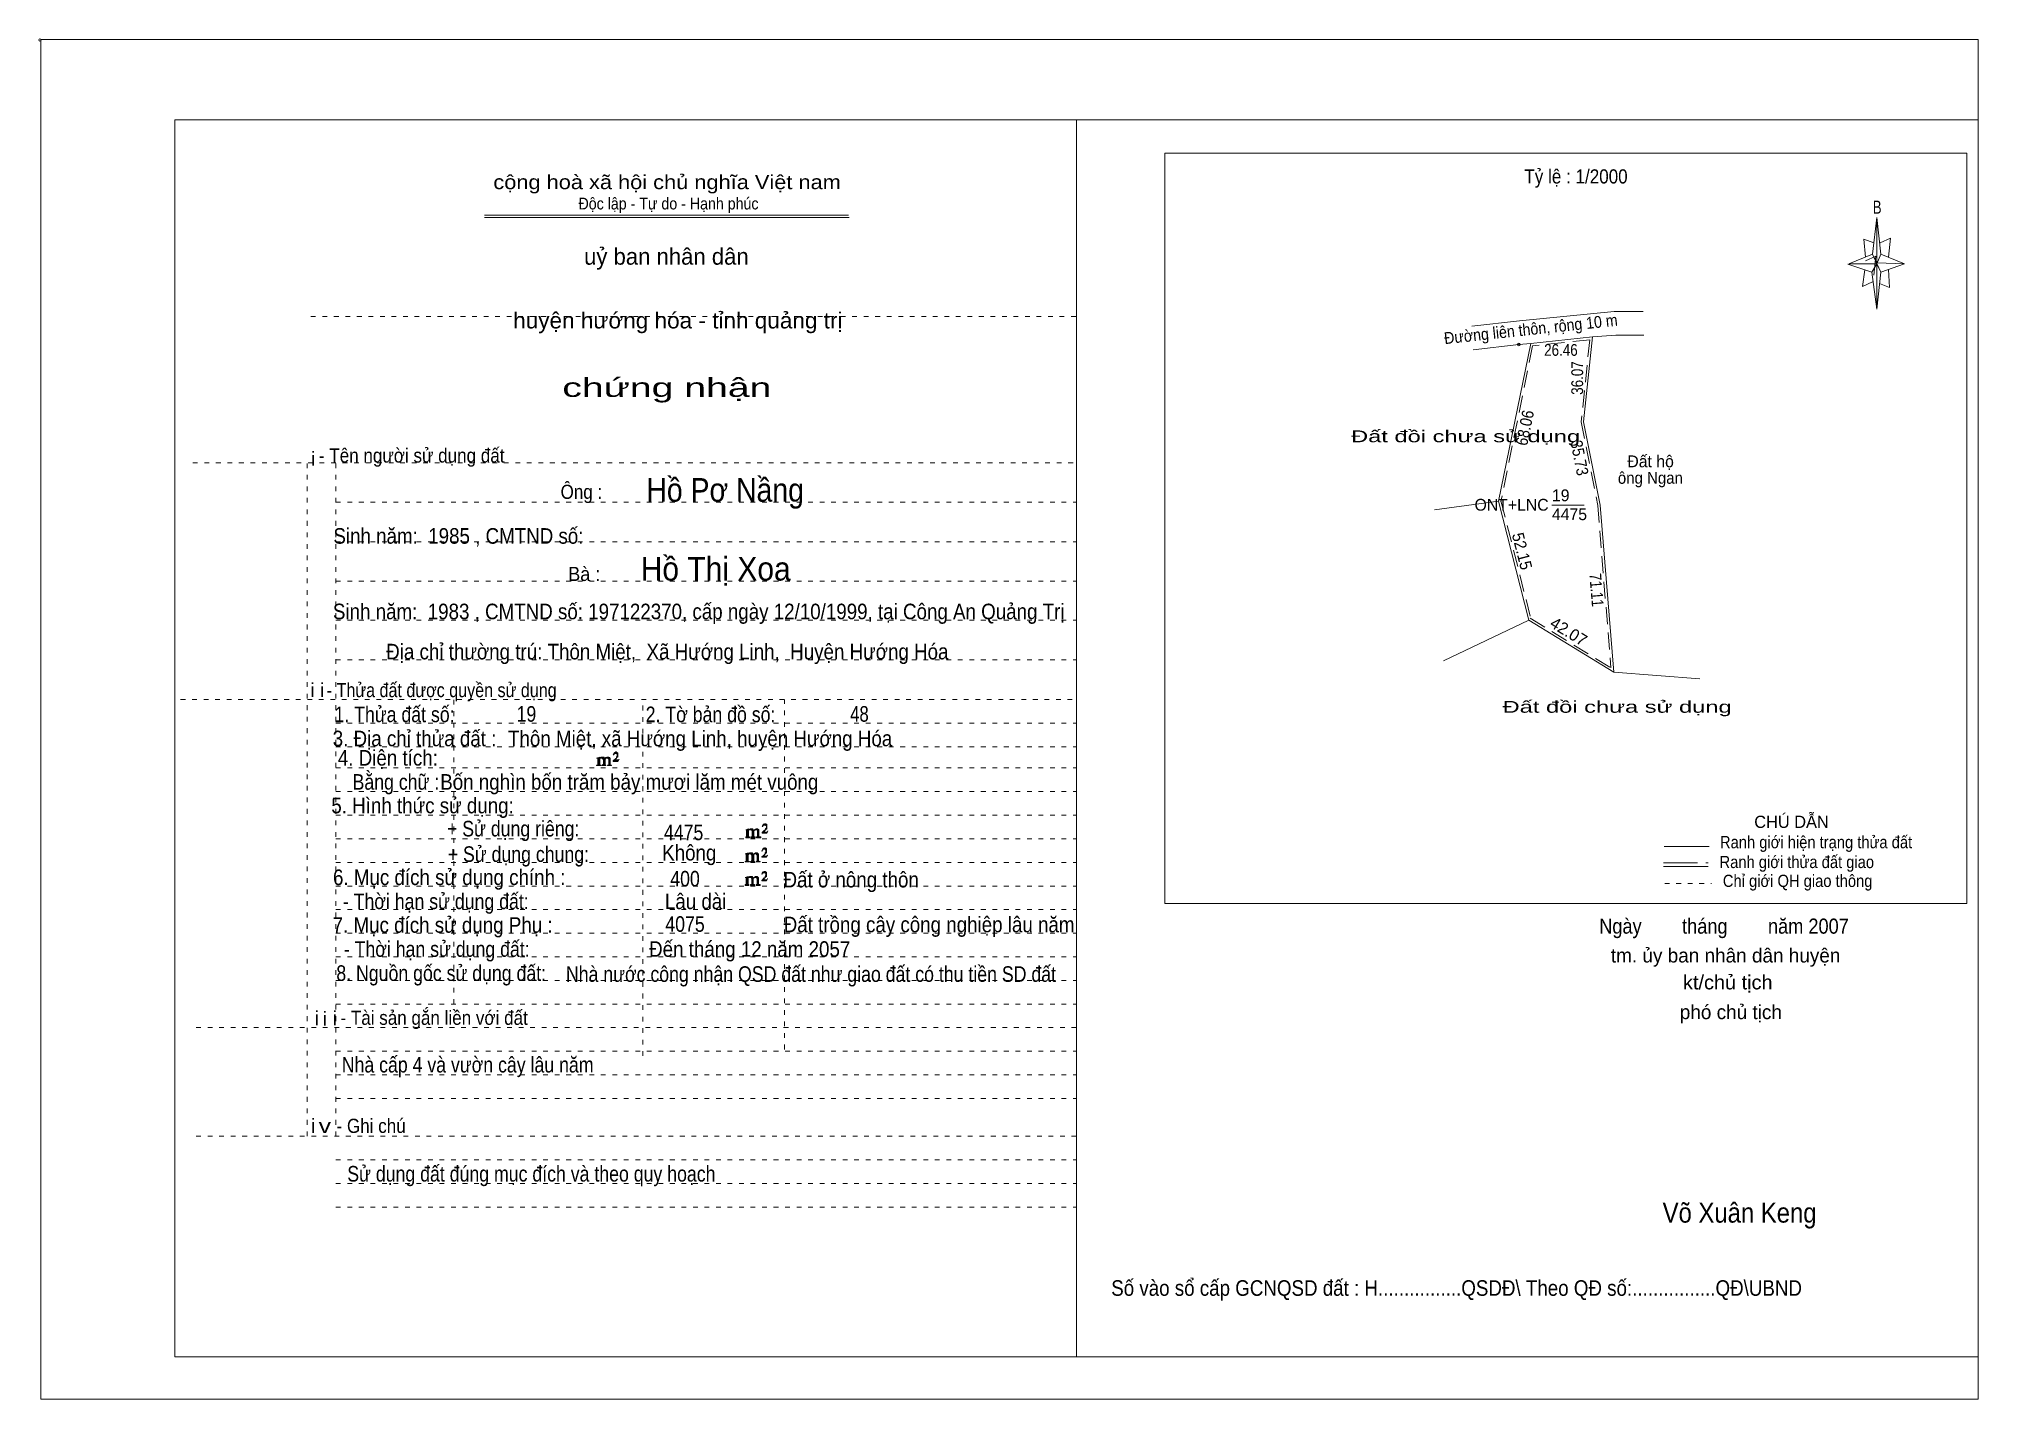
# Model space of a CAD drawing. Header units: centimetres. Extents: x -1.6 to 39.5, y -3.3 to 25.5.
import ezdxf
from ezdxf.enums import TextEntityAlignment as Align

# ---------------------------------------------------------------- set-up
doc = ezdxf.new("R2010")
doc.units = ezdxf.units.CM
doc.header["$LTSCALE"] = 0.12
doc.header["$PDMODE"] = 32
doc.header["$PDSIZE"] = 0.06
for name, pattern in [('DOTTED', [1.5, 0.3, -1.2]), ('LONG_DASHED', [7.5, 6, -1.5]), ('MEDIUM_DASHED', [4.5, 3, -1.5])]:
    doc.linetypes.add(name, pattern=pattern)
for name, color, linetype, lineweight in [('1', 7, 'DOTTED', 13), ('10', 7, 'Continuous', 13), ('13', 7, 'Continuous', 13), ('4', 7, 'Continuous', 13), ('5', 7, 'Continuous', 13), ('50', 7, 'Continuous', 13)]:
    doc.layers.add(name, color=color, linetype=linetype, lineweight=lineweight)
doc.layers.add('30', color=7, linetype='Continuous')

msp = doc.modelspace()

# ---------------------------------------------------------------- hatches: boundary and pattern name
at = {"layer": '50'}
for points in [[(10.27, 10.13), (10.27, 10.12), (10.27, 10.11), (10.25, 10.11), (10.24, 10.11), (10.24, 10.1), (10.33, 10.1), (10.33, 10.11), (10.32, 10.11), (10.31, 10.11), (10.31, 10.12), (10.31, 10.13), (10.31, 10.24), (10.31, 10.25), (10.32, 10.26), (10.34, 10.26), (10.35, 10.26), (10.36, 10.26), (10.37, 10.25), (10.39, 10.22), (10.39, 10.13), (10.37, 10.12), (10.37, 10.11), (10.36, 10.11), (10.35, 10.11), (10.35, 10.1), (10.44, 10.1), (10.44, 10.11), (10.43, 10.11), (10.42, 10.11), (10.42, 10.12), (10.42, 10.13), (10.42, 10.24), (10.44, 10.26), (10.45, 10.26), (10.46, 10.26), (10.49, 10.26), (10.49, 10.25), (10.5, 10.24), (10.5, 10.22), (10.5, 10.13), (10.5, 10.12), (10.49, 10.11), (10.49, 10.11), (10.47, 10.11), (10.47, 10.1), (10.56, 10.1), (10.56, 10.11), (10.55, 10.11), (10.54, 10.11), (10.53, 10.12), (10.53, 10.13), (10.53, 10.2), (10.53, 10.25), (10.53, 10.26), (10.52, 10.27), (10.5, 10.28), (10.47, 10.28), (10.46, 10.28), (10.44, 10.27), (10.41, 10.25), (10.41, 10.26), (10.4, 10.28), (10.39, 10.28), (10.37, 10.28), (10.35, 10.28), (10.34, 10.28), (10.32, 10.26), (10.31, 10.26), (10.31, 10.25), (10.31, 10.25), (10.31, 10.26), (10.31, 10.28), (10.24, 10.26), (10.24, 10.26), (10.25, 10.26), (10.27, 10.25), (10.27, 10.24), (10.27, 10.23)], [(10.69, 10.19), (10.72, 10.24), (10.72, 10.24), (10.71, 10.22), (10.69, 10.22), (10.68, 10.22), (10.63, 10.22), (10.66, 10.26), (10.67, 10.27), (10.69, 10.28), (10.69, 10.3), (10.69, 10.32), (10.69, 10.34), (10.69, 10.35), (10.69, 10.37), (10.68, 10.38), (10.67, 10.38), (10.66, 10.39), (10.65, 10.39), (10.63, 10.38), (10.63, 10.38), (10.62, 10.37), (10.61, 10.35), (10.59, 10.33), (10.61, 10.33), (10.61, 10.35), (10.62, 10.35), (10.63, 10.36), (10.65, 10.36), (10.66, 10.36), (10.67, 10.35), (10.68, 10.35), (10.68, 10.32), (10.68, 10.3), (10.66, 10.28), (10.66, 10.26), (10.65, 10.25), (10.59, 10.2), (10.59, 10.19)], [(13.42, 8.61), (13.42, 8.6), (13.42, 8.59), (13.41, 8.59), (13.4, 8.59), (13.4, 8.57), (13.48, 8.57), (13.48, 8.59), (13.47, 8.59), (13.46, 8.59), (13.46, 8.6), (13.46, 8.61), (13.46, 8.72), (13.46, 8.73), (13.47, 8.74), (13.5, 8.74), (13.51, 8.74), (13.52, 8.74), (13.53, 8.73), (13.54, 8.69), (13.54, 8.61), (13.53, 8.6), (13.53, 8.59), (13.52, 8.59), (13.51, 8.59), (13.51, 8.57), (13.6, 8.57), (13.6, 8.59), (13.58, 8.59), (13.57, 8.59), (13.57, 8.6), (13.57, 8.61), (13.57, 8.72), (13.6, 8.74), (13.61, 8.74), (13.62, 8.74), (13.64, 8.74), (13.64, 8.73), (13.65, 8.72), (13.65, 8.69), (13.65, 8.61), (13.65, 8.6), (13.64, 8.59), (13.64, 8.59), (13.63, 8.59), (13.63, 8.57), (13.72, 8.57), (13.72, 8.59), (13.7, 8.59), (13.69, 8.59), (13.68, 8.6), (13.68, 8.61), (13.68, 8.68), (13.68, 8.73), (13.68, 8.74), (13.67, 8.75), (13.65, 8.76), (13.63, 8.76), (13.62, 8.76), (13.6, 8.75), (13.56, 8.73), (13.56, 8.74), (13.55, 8.76), (13.54, 8.76), (13.53, 8.76), (13.51, 8.76), (13.5, 8.76), (13.47, 8.74), (13.46, 8.74), (13.46, 8.73), (13.46, 8.73), (13.46, 8.74), (13.46, 8.76), (13.4, 8.74), (13.4, 8.74), (13.41, 8.74), (13.42, 8.73), (13.42, 8.72), (13.42, 8.71)], [(13.85, 8.67), (13.87, 8.72), (13.87, 8.72), (13.86, 8.69), (13.85, 8.69), (13.84, 8.69), (13.78, 8.69), (13.82, 8.74), (13.83, 8.75), (13.85, 8.76), (13.85, 8.78), (13.85, 8.79), (13.85, 8.82), (13.85, 8.83), (13.85, 8.85), (13.84, 8.86), (13.83, 8.86), (13.82, 8.87), (13.8, 8.87), (13.78, 8.86), (13.78, 8.86), (13.77, 8.85), (13.76, 8.83), (13.75, 8.81), (13.76, 8.81), (13.76, 8.83), (13.77, 8.83), (13.78, 8.84), (13.8, 8.84), (13.82, 8.84), (13.83, 8.83), (13.84, 8.83), (13.84, 8.79), (13.84, 8.78), (13.82, 8.76), (13.82, 8.74), (13.8, 8.73), (13.75, 8.68), (13.75, 8.67)], [(13.41, 8.09), (13.41, 8.08), (13.41, 8.07), (13.4, 8.07), (13.39, 8.07), (13.39, 8.06), (13.48, 8.06), (13.48, 8.07), (13.47, 8.07), (13.45, 8.07), (13.45, 8.08), (13.45, 8.09), (13.45, 8.2), (13.45, 8.21), (13.47, 8.23), (13.49, 8.23), (13.5, 8.23), (13.51, 8.23), (13.52, 8.21), (13.53, 8.18), (13.53, 8.09), (13.52, 8.08), (13.52, 8.07), (13.51, 8.07), (13.5, 8.07), (13.5, 8.06), (13.59, 8.06), (13.59, 8.07), (13.58, 8.07), (13.57, 8.07), (13.57, 8.08), (13.57, 8.09), (13.57, 8.2), (13.59, 8.23), (13.6, 8.23), (13.61, 8.23), (13.63, 8.23), (13.63, 8.21), (13.64, 8.2), (13.64, 8.18), (13.64, 8.09), (13.64, 8.08), (13.63, 8.07), (13.63, 8.07), (13.62, 8.07), (13.62, 8.06), (13.71, 8.06), (13.71, 8.07), (13.7, 8.07), (13.69, 8.07), (13.67, 8.08), (13.67, 8.09), (13.67, 8.17), (13.67, 8.21), (13.67, 8.23), (13.66, 8.24), (13.64, 8.25), (13.62, 8.25), (13.61, 8.25), (13.59, 8.24), (13.55, 8.21), (13.55, 8.23), (13.54, 8.25), (13.53, 8.25), (13.52, 8.25), (13.5, 8.25), (13.49, 8.25), (13.47, 8.23), (13.45, 8.23), (13.45, 8.21), (13.45, 8.21), (13.45, 8.23), (13.45, 8.25), (13.39, 8.23), (13.39, 8.23), (13.4, 8.23), (13.41, 8.21), (13.41, 8.2), (13.41, 8.19)], [(13.84, 8.16), (13.86, 8.2), (13.86, 8.2), (13.85, 8.18), (13.84, 8.18), (13.83, 8.18), (13.77, 8.18), (13.81, 8.23), (13.82, 8.24), (13.84, 8.25), (13.84, 8.27), (13.84, 8.28), (13.84, 8.3), (13.84, 8.31), (13.84, 8.34), (13.83, 8.35), (13.82, 8.35), (13.81, 8.36), (13.8, 8.36), (13.77, 8.35), (13.77, 8.35), (13.76, 8.34), (13.75, 8.31), (13.74, 8.29), (13.75, 8.29), (13.75, 8.31), (13.76, 8.31), (13.77, 8.33), (13.8, 8.33), (13.81, 8.33), (13.82, 8.31), (13.83, 8.31), (13.83, 8.28), (13.83, 8.27), (13.81, 8.25), (13.81, 8.23), (13.8, 8.21), (13.74, 8.17), (13.74, 8.16)], [(13.84, 7.66), (13.86, 7.71), (13.86, 7.71), (13.85, 7.68), (13.84, 7.68), (13.83, 7.68), (13.77, 7.68), (13.81, 7.73), (13.82, 7.74), (13.84, 7.75), (13.84, 7.77), (13.84, 7.78), (13.84, 7.81), (13.84, 7.82), (13.84, 7.84), (13.83, 7.85), (13.82, 7.85), (13.81, 7.86), (13.79, 7.86), (13.77, 7.85), (13.77, 7.85), (13.76, 7.84), (13.75, 7.82), (13.74, 7.8), (13.75, 7.8), (13.75, 7.82), (13.76, 7.82), (13.77, 7.83), (13.79, 7.83), (13.81, 7.83), (13.82, 7.82), (13.83, 7.82), (13.83, 7.78), (13.83, 7.77), (13.81, 7.75), (13.81, 7.73), (13.79, 7.72), (13.74, 7.67), (13.74, 7.66)], [(13.41, 7.6), (13.41, 7.59), (13.41, 7.58), (13.4, 7.58), (13.39, 7.58), (13.39, 7.56), (13.47, 7.56), (13.47, 7.58), (13.46, 7.58), (13.45, 7.58), (13.45, 7.59), (13.45, 7.6), (13.45, 7.71), (13.45, 7.72), (13.46, 7.73), (13.49, 7.73), (13.5, 7.73), (13.51, 7.73), (13.52, 7.72), (13.53, 7.68), (13.53, 7.6), (13.52, 7.59), (13.52, 7.58), (13.51, 7.58), (13.5, 7.58), (13.5, 7.56), (13.59, 7.56), (13.59, 7.58), (13.57, 7.58), (13.56, 7.58), (13.56, 7.59), (13.56, 7.6), (13.56, 7.71), (13.59, 7.73), (13.6, 7.73), (13.61, 7.73), (13.63, 7.73), (13.63, 7.72), (13.64, 7.71), (13.64, 7.68), (13.64, 7.6), (13.64, 7.59), (13.63, 7.58), (13.63, 7.58), (13.62, 7.58), (13.62, 7.56), (13.71, 7.56), (13.71, 7.58), (13.69, 7.58), (13.68, 7.58), (13.67, 7.59), (13.67, 7.6), (13.67, 7.67), (13.67, 7.72), (13.67, 7.73), (13.66, 7.74), (13.64, 7.75), (13.62, 7.75), (13.61, 7.75), (13.59, 7.74), (13.55, 7.72), (13.55, 7.73), (13.54, 7.75), (13.53, 7.75), (13.52, 7.75), (13.5, 7.75), (13.49, 7.75), (13.46, 7.73), (13.45, 7.73), (13.45, 7.72), (13.45, 7.72), (13.45, 7.73), (13.45, 7.75), (13.39, 7.73), (13.39, 7.73), (13.4, 7.73), (13.41, 7.72), (13.41, 7.71), (13.41, 7.7)]]:
    msp.add_hatch(color=256, dxfattribs=at).paths.add_polyline_path(points)

# ---------------------------------------------------------------- linework, layer by layer
at = {"layer": '1', "linetype": 'Continuous'}
for p, q in [((1.31, -2.42), (1.31, 23.78)), ((1.31, 23.78), (39.51, 23.78)), ((20.41, -2.42), (20.41, 23.78)), ((39.51, -2.42), (39.51, 23.78)), ((7.87, 21.76), (15.58, 21.76)), ((7.87, 21.71), (15.59, 21.71)), ((37.26, 20.55), (36.75, 20.72)), ((1.31, -2.42), (39.51, -2.42))]:
    msp.add_line(p, q, dxfattribs=at)
at = {"layer": '1'}
for p, q in [((4.19, 19.61), (20.41, 19.61)), ((1.69, 16.51), (20.41, 16.51)), ((4.11, 2.25), (4.11, 16.51)), ((4.72, 2.25), (4.72, 16.51)), ((4.72, 15.68), (20.41, 15.68)), ((4.72, 14.84), (20.41, 14.84)), ((4.72, 14.01), (20.41, 14.01)), ((4.72, 13.18), (20.41, 13.18)), ((4.72, 12.34), (20.41, 12.34)), ((1.43, 11.5), (20.41, 11.5)), ((7.22, 5.05), (7.22, 11.5)), ((11.22, 3.95), (11.22, 11.5)), ((14.22, 4.09), (14.22, 11.5)), ((4.72, 11), (20.41, 11)), ((4.72, 10.5), (20.41, 10.5)), ((4.72, 10.05), (20.41, 10.05)), ((4.72, 9.55), (20.41, 9.55)), ((4.72, 9.05), (20.41, 9.05)), ((4.72, 8.55), (20.41, 8.55)), ((4.72, 8.05), (20.41, 8.05)), ((4.72, 7.55), (20.41, 7.55)), ((4.72, 7.05), (20.41, 7.05)), ((4.72, 6.55), (20.41, 6.55)), ((4.72, 6.05), (20.41, 6.05)), ((4.72, 5.55), (20.41, 5.55)), ((4.72, 5.05), (20.41, 5.05)), ((1.76, 4.55), (20.41, 4.55)), ((4.72, 4.05), (20.41, 4.05)), ((4.72, 3.55), (20.41, 3.55)), ((4.72, 3.05), (20.41, 3.05)), ((1.76, 2.25), (20.41, 2.25)), ((4.72, 1.75), (20.41, 1.75)), ((4.72, 1.25), (20.41, 1.25)), ((4.72, 0.75), (20.41, 0.75))]:
    msp.add_line(p, q, dxfattribs=at)
at = {"layer": '1', "linetype": 'Continuous'}
msp.add_lwpolyline([(-1.53, -3.32), (39.51, -3.32), (39.51, 25.48), (-1.53, 25.48)], close=True, dxfattribs=at)
msp.add_lwpolyline([(37.27, 20.35), (37.06, 20.25), (37.11, 20.6)], dxfattribs=at)
at = {"layer": '10'}
for p, q in [((28.81, 18.91), (29.78, 19.02)), ((29.78, 19.02), (30.03, 19.04)), ((28.18, 12.32), (29.99, 13.18)), ((33.61, 11.94), (31.79, 12.08))]:
    msp.add_line(p, q, dxfattribs=at)
at = {"layer": '10', "linetype": 'MEDIUM_DASHED'}
for p, q in [((30.07, 18.99), (29.4, 15.69)), ((31.28, 19.12), (30.07, 18.99)), ((29.4, 15.71), (30.04, 13.19)), ((30.02, 13.22), (31.73, 12.17))]:
    msp.add_line(p, q, dxfattribs=at)
at = {"layer": '10'}
for points in [[(32.41, 19.72), (31.8, 19.72), (29.79, 19.52), (28.78, 19.41)], [(31.34, 19.18), (30.03, 19.04), (29.35, 15.7), (27.99, 15.52)], [(31.34, 19.18), (31.15, 17.38), (31.5, 15.62), (31.79, 12.08)], [(32.43, 19.22), (31.83, 19.22), (31.34, 19.18)], [(29.35, 15.7), (29.99, 13.18), (31.79, 12.08)]]:
    msp.add_lwpolyline(points, dxfattribs=at)
at = {"layer": '10', "linetype": 'MEDIUM_DASHED'}
msp.add_lwpolyline([(31.28, 19.12), (31.1, 17.38), (31.45, 15.61), (31.73, 12.17)], dxfattribs=at)
at = {"layer": '10'}
msp.add_point((29.78, 19.02), dxfattribs=at)
at = {"layer": '13'}
msp.add_line((30.48, 15.62), (31.16, 15.62), dxfattribs=at)
at = {"layer": '4'}
for p, q in [((32.86, 8.39), (33.81, 8.39)), ((32.84, 7.96), (33.79, 7.96))]:
    msp.add_line(p, q, dxfattribs=at)
at = {"layer": '4', "linetype": 'LONG_DASHED'}
msp.add_line((32.84, 8.04), (33.79, 8.04), dxfattribs=at)
at = {"layer": '4', "linetype": 'DOTTED'}
msp.add_line((32.87, 7.6), (33.86, 7.6), dxfattribs=at)
at = {"layer": '4'}
msp.add_lwpolyline([(22.28, 23.07), (39.27, 23.07), (39.27, 7.18), (22.28, 7.18)], close=True, dxfattribs=at)
msp.add_circle((-1.55, 25.47), 0.025, dxfattribs=at)
at = {"layer": '5'}
for p, q in [((37.27, 20.93), (37.36, 21.71)), ((37.45, 20.55), (37.36, 19.77)), ((37.45, 20.93), (37.95, 20.73)), ((37.61, 20.61), (37.63, 20.23)), ((37.63, 20.23), (37.42, 20.31))]:
    msp.add_line(p, q, dxfattribs=at)
for points in [[(37.36, 21.71), (37.45, 20.93), (37.36, 20.73)], [(37.36, 20.73), (36.77, 20.73), (37.27, 20.93), (37.45, 20.55), (37.95, 20.73), (37.36, 20.75)], [(37.36, 20.73), (37.36, 19.77), (37.26, 20.55)]]:
    msp.add_lwpolyline(points, close=True, dxfattribs=at)
for points in [[(37.3, 21.17), (37.09, 21.25), (37.12, 20.87)], [(37.43, 21.17), (37.65, 21.27), (37.61, 20.87)], [(37.36, 20.73), (37.27, 20.93), (36.77, 20.73)], [(37.12, 20.79), (37.34, 20.89), (37.3, 20.49)], [(37.36, 20.73), (37.45, 20.55), (37.95, 20.73)]]:
    msp.add_lwpolyline(points, dxfattribs=at)
at = {"layer": '50'}
for points in [[(10.27, 10.13), (10.27, 10.12), (10.27, 10.11), (10.25, 10.11), (10.24, 10.11), (10.24, 10.1), (10.33, 10.1), (10.33, 10.11), (10.32, 10.11), (10.31, 10.11), (10.31, 10.12), (10.31, 10.13), (10.31, 10.24), (10.31, 10.25), (10.32, 10.26), (10.34, 10.26), (10.35, 10.26), (10.36, 10.26), (10.37, 10.25), (10.39, 10.22), (10.39, 10.13), (10.37, 10.12), (10.37, 10.11), (10.36, 10.11), (10.35, 10.11), (10.35, 10.1), (10.44, 10.1), (10.44, 10.11), (10.43, 10.11), (10.42, 10.11), (10.42, 10.12), (10.42, 10.13), (10.42, 10.24), (10.44, 10.26), (10.45, 10.26), (10.46, 10.26), (10.49, 10.26), (10.49, 10.25), (10.5, 10.24), (10.5, 10.22), (10.5, 10.13), (10.5, 10.12), (10.49, 10.11), (10.49, 10.11), (10.47, 10.11), (10.47, 10.1), (10.56, 10.1), (10.56, 10.11), (10.55, 10.11), (10.54, 10.11), (10.53, 10.12), (10.53, 10.13), (10.53, 10.2), (10.53, 10.25), (10.53, 10.26), (10.52, 10.27), (10.5, 10.28), (10.47, 10.28), (10.46, 10.28), (10.44, 10.27), (10.41, 10.25), (10.41, 10.26), (10.4, 10.28), (10.39, 10.28), (10.37, 10.28), (10.35, 10.28), (10.34, 10.28), (10.32, 10.26), (10.31, 10.26), (10.31, 10.25), (10.31, 10.25), (10.31, 10.26), (10.31, 10.28), (10.24, 10.26), (10.24, 10.26), (10.25, 10.26), (10.27, 10.25), (10.27, 10.24), (10.27, 10.23)], [(10.69, 10.19), (10.72, 10.24), (10.72, 10.24), (10.71, 10.22), (10.69, 10.22), (10.68, 10.22), (10.63, 10.22), (10.66, 10.26), (10.67, 10.27), (10.69, 10.28), (10.69, 10.3), (10.69, 10.32), (10.69, 10.34), (10.69, 10.35), (10.69, 10.37), (10.68, 10.38), (10.67, 10.38), (10.66, 10.39), (10.65, 10.39), (10.63, 10.38), (10.63, 10.38), (10.62, 10.37), (10.61, 10.35), (10.59, 10.33), (10.61, 10.33), (10.61, 10.35), (10.62, 10.35), (10.63, 10.36), (10.65, 10.36), (10.66, 10.36), (10.67, 10.35), (10.68, 10.35), (10.68, 10.32), (10.68, 10.3), (10.66, 10.28), (10.66, 10.26), (10.65, 10.25), (10.59, 10.2), (10.59, 10.19)], [(13.42, 8.61), (13.42, 8.6), (13.42, 8.59), (13.41, 8.59), (13.4, 8.59), (13.4, 8.57), (13.48, 8.57), (13.48, 8.59), (13.47, 8.59), (13.46, 8.59), (13.46, 8.6), (13.46, 8.61), (13.46, 8.72), (13.46, 8.73), (13.47, 8.74), (13.5, 8.74), (13.51, 8.74), (13.52, 8.74), (13.53, 8.73), (13.54, 8.69), (13.54, 8.61), (13.53, 8.6), (13.53, 8.59), (13.52, 8.59), (13.51, 8.59), (13.51, 8.57), (13.6, 8.57), (13.6, 8.59), (13.58, 8.59), (13.57, 8.59), (13.57, 8.6), (13.57, 8.61), (13.57, 8.72), (13.6, 8.74), (13.61, 8.74), (13.62, 8.74), (13.64, 8.74), (13.64, 8.73), (13.65, 8.72), (13.65, 8.69), (13.65, 8.61), (13.65, 8.6), (13.64, 8.59), (13.64, 8.59), (13.63, 8.59), (13.63, 8.57), (13.72, 8.57), (13.72, 8.59), (13.7, 8.59), (13.69, 8.59), (13.68, 8.6), (13.68, 8.61), (13.68, 8.68), (13.68, 8.73), (13.68, 8.74), (13.67, 8.75), (13.65, 8.76), (13.63, 8.76), (13.62, 8.76), (13.6, 8.75), (13.56, 8.73), (13.56, 8.74), (13.55, 8.76), (13.54, 8.76), (13.53, 8.76), (13.51, 8.76), (13.5, 8.76), (13.47, 8.74), (13.46, 8.74), (13.46, 8.73), (13.46, 8.73), (13.46, 8.74), (13.46, 8.76), (13.4, 8.74), (13.4, 8.74), (13.41, 8.74), (13.42, 8.73), (13.42, 8.72), (13.42, 8.71)], [(13.85, 8.67), (13.87, 8.72), (13.87, 8.72), (13.86, 8.69), (13.85, 8.69), (13.84, 8.69), (13.78, 8.69), (13.82, 8.74), (13.83, 8.75), (13.85, 8.76), (13.85, 8.78), (13.85, 8.79), (13.85, 8.82), (13.85, 8.83), (13.85, 8.85), (13.84, 8.86), (13.83, 8.86), (13.82, 8.87), (13.8, 8.87), (13.78, 8.86), (13.78, 8.86), (13.77, 8.85), (13.76, 8.83), (13.75, 8.81), (13.76, 8.81), (13.76, 8.83), (13.77, 8.83), (13.78, 8.84), (13.8, 8.84), (13.82, 8.84), (13.83, 8.83), (13.84, 8.83), (13.84, 8.79), (13.84, 8.78), (13.82, 8.76), (13.82, 8.74), (13.8, 8.73), (13.75, 8.68), (13.75, 8.67)], [(13.41, 8.09), (13.41, 8.08), (13.41, 8.07), (13.4, 8.07), (13.39, 8.07), (13.39, 8.06), (13.48, 8.06), (13.48, 8.07), (13.47, 8.07), (13.45, 8.07), (13.45, 8.08), (13.45, 8.09), (13.45, 8.2), (13.45, 8.21), (13.47, 8.23), (13.49, 8.23), (13.5, 8.23), (13.51, 8.23), (13.52, 8.21), (13.53, 8.18), (13.53, 8.09), (13.52, 8.08), (13.52, 8.07), (13.51, 8.07), (13.5, 8.07), (13.5, 8.06), (13.59, 8.06), (13.59, 8.07), (13.58, 8.07), (13.57, 8.07), (13.57, 8.08), (13.57, 8.09), (13.57, 8.2), (13.59, 8.23), (13.6, 8.23), (13.61, 8.23), (13.63, 8.23), (13.63, 8.21), (13.64, 8.2), (13.64, 8.18), (13.64, 8.09), (13.64, 8.08), (13.63, 8.07), (13.63, 8.07), (13.62, 8.07), (13.62, 8.06), (13.71, 8.06), (13.71, 8.07), (13.7, 8.07), (13.69, 8.07), (13.67, 8.08), (13.67, 8.09), (13.67, 8.17), (13.67, 8.21), (13.67, 8.23), (13.66, 8.24), (13.64, 8.25), (13.62, 8.25), (13.61, 8.25), (13.59, 8.24), (13.55, 8.21), (13.55, 8.23), (13.54, 8.25), (13.53, 8.25), (13.52, 8.25), (13.5, 8.25), (13.49, 8.25), (13.47, 8.23), (13.45, 8.23), (13.45, 8.21), (13.45, 8.21), (13.45, 8.23), (13.45, 8.25), (13.39, 8.23), (13.39, 8.23), (13.4, 8.23), (13.41, 8.21), (13.41, 8.2), (13.41, 8.19)], [(13.84, 8.16), (13.86, 8.2), (13.86, 8.2), (13.85, 8.18), (13.84, 8.18), (13.83, 8.18), (13.77, 8.18), (13.81, 8.23), (13.82, 8.24), (13.84, 8.25), (13.84, 8.27), (13.84, 8.28), (13.84, 8.3), (13.84, 8.31), (13.84, 8.34), (13.83, 8.35), (13.82, 8.35), (13.81, 8.36), (13.8, 8.36), (13.77, 8.35), (13.77, 8.35), (13.76, 8.34), (13.75, 8.31), (13.74, 8.29), (13.75, 8.29), (13.75, 8.31), (13.76, 8.31), (13.77, 8.33), (13.8, 8.33), (13.81, 8.33), (13.82, 8.31), (13.83, 8.31), (13.83, 8.28), (13.83, 8.27), (13.81, 8.25), (13.81, 8.23), (13.8, 8.21), (13.74, 8.17), (13.74, 8.16)], [(13.84, 7.66), (13.86, 7.71), (13.86, 7.71), (13.85, 7.68), (13.84, 7.68), (13.83, 7.68), (13.77, 7.68), (13.81, 7.73), (13.82, 7.74), (13.84, 7.75), (13.84, 7.77), (13.84, 7.78), (13.84, 7.81), (13.84, 7.82), (13.84, 7.84), (13.83, 7.85), (13.82, 7.85), (13.81, 7.86), (13.79, 7.86), (13.77, 7.85), (13.77, 7.85), (13.76, 7.84), (13.75, 7.82), (13.74, 7.8), (13.75, 7.8), (13.75, 7.82), (13.76, 7.82), (13.77, 7.83), (13.79, 7.83), (13.81, 7.83), (13.82, 7.82), (13.83, 7.82), (13.83, 7.78), (13.83, 7.77), (13.81, 7.75), (13.81, 7.73), (13.79, 7.72), (13.74, 7.67), (13.74, 7.66)], [(13.41, 7.6), (13.41, 7.59), (13.41, 7.58), (13.4, 7.58), (13.39, 7.58), (13.39, 7.56), (13.47, 7.56), (13.47, 7.58), (13.46, 7.58), (13.45, 7.58), (13.45, 7.59), (13.45, 7.6), (13.45, 7.71), (13.45, 7.72), (13.46, 7.73), (13.49, 7.73), (13.5, 7.73), (13.51, 7.73), (13.52, 7.72), (13.53, 7.68), (13.53, 7.6), (13.52, 7.59), (13.52, 7.58), (13.51, 7.58), (13.5, 7.58), (13.5, 7.56), (13.59, 7.56), (13.59, 7.58), (13.57, 7.58), (13.56, 7.58), (13.56, 7.59), (13.56, 7.6), (13.56, 7.71), (13.59, 7.73), (13.6, 7.73), (13.61, 7.73), (13.63, 7.73), (13.63, 7.72), (13.64, 7.71), (13.64, 7.68), (13.64, 7.6), (13.64, 7.59), (13.63, 7.58), (13.63, 7.58), (13.62, 7.58), (13.62, 7.56), (13.71, 7.56), (13.71, 7.58), (13.69, 7.58), (13.68, 7.58), (13.67, 7.59), (13.67, 7.6), (13.67, 7.67), (13.67, 7.72), (13.67, 7.73), (13.66, 7.74), (13.64, 7.75), (13.62, 7.75), (13.61, 7.75), (13.59, 7.74), (13.55, 7.72), (13.55, 7.73), (13.54, 7.75), (13.53, 7.75), (13.52, 7.75), (13.5, 7.75), (13.49, 7.75), (13.46, 7.73), (13.45, 7.73), (13.45, 7.72), (13.45, 7.72), (13.45, 7.73), (13.45, 7.75), (13.39, 7.73), (13.39, 7.73), (13.4, 7.73), (13.41, 7.72), (13.41, 7.71), (13.41, 7.7)]]:
    msp.add_lwpolyline(points, close=True, dxfattribs=at)

# ---------------------------------------------------------------- texts
at = {"layer": '1'}
for s, height, width, p in [('cộng hoà xã hội chủ nghĩa Việt nam', 0.3, 1.15, (11.735, 22.31)), ('Độc lập - Tự do - Hạnh phúc', 0.25, 0.9, (11.765, 21.88)), ('chứng nhận', 0.4, 1.55, (11.73, 17.91)), ('- Tên người sử dụng đất', 0.3, 0.9, (6.325, 16.52)), ('- Thửa đất được quyền sử dụng', 0.3, 0.85, (6.96, 11.55)), ('- Tài sản gắn liền với đất ', 0.3, 0.9, (6.85, 4.61)), ('v', 0.3, 1.3, (4.485, 2.32)), ('- Ghi chú', 0.3, 0.9, (5.465, 2.32))]:
    msp.add_text(s, height=height, dxfattribs=dict(at, width=width)).set_placement(p, align=Align.CENTER)
for s, height, p in [('uỷ ban nhân dân', 0.35, (11.72, 20.71)), ('i', 0.3, (4.235, 16.45)), ('i', 0.3, (4.225, 11.55)), ('i', 0.3, (4.425, 11.55)), ('i', 0.3, (4.315, 4.6)), ('i', 0.3, (4.485, 4.59)), ('i', 0.3, (4.695, 4.6)), ('i', 0.3, (4.235, 2.32))]:
    msp.add_text(s, height=height, dxfattribs=at).set_placement(p, align=Align.CENTER)
at = {"layer": '10'}
for s, height, width, p in [('Tỷ lệ : 1/2000', 0.3, 0.9, (30.99, 22.43)), ('Đất đồi chưa sử dụng ', 0.25, 1.5, (28.72, 16.95)), ('Hồ Pơ Nầng', 0.5, 0.9, (12.965, 15.69)), ('ông Ngan', 0.25, 0.95, (32.565, 16.07)), ('Hồ Thị Xoa', 0.5, 0.95, (12.765, 14.02)), ('Đất đồi chưa sử dụng ', 0.25, 1.5, (31.93, 11.22)), ('Võ Xuân Keng', 0.42, 0.9, (34.455, 0.42))]:
    msp.add_text(s, height=height, dxfattribs=dict(at, width=width)).set_placement(p, align=Align.CENTER)
at = {"layer": '10', "width": 0.9}
msp.add_text('Đường liên thôn, rộng 10 m ', height=0.25, rotation=6.1, dxfattribs=at).set_placement((30.087, 19.227), align=Align.CENTER)
at = {"layer": '10'}
msp.add_text('Đất hộ', height=0.25, dxfattribs=at).set_placement((32.57, 16.42), align=Align.CENTER)
msp.add_text('ONT+LNC', height=0.25, dxfattribs=at).set_placement((30.41, 15.5), align=Align.RIGHT)
for s, p in [('19', (30.48, 15.7)), ('4475', (30.48, 15.3))]:
    msp.add_text(s, height=0.25, dxfattribs=at).set_placement(p)
at = {"layer": '30', "width": 0.85}
msp.add_text('26.46', height=0.25, dxfattribs=at).set_placement((30.67, 18.78), align=Align.CENTER)
at = {"layer": '30'}
for s, rotation, width, p in [('36.07', 90, 0.85, (31.14, 18.31)), ('68.06', 78.447, 0.9, (30.028, 17.23)), ('35.73', 281.021, 0.9, (30.943, 16.594)), ('52.15', 284.332, 0.95, (29.727, 14.611)), ('71.11', 274.719, 0.85, (31.3, 13.81))]:
    msp.add_text(s, height=0.25, rotation=rotation, dxfattribs=dict(at, width=width)).set_placement(p, align=Align.CENTER)
msp.add_text('42.07', height=0.25, rotation=328.569, dxfattribs=at).set_placement((30.77, 12.834), align=Align.CENTER)
at = {"layer": '4'}
msp.add_text('CHÚ DẪN', height=0.2591, dxfattribs=at).set_placement((35.555, 8.78), align=Align.CENTER)
at = {"layer": '4', "width": 0.9}
for s, p in [('Ranh giới hiện trạng thửa đất', (36.075, 8.35)), ('Ranh giới thửa đất giao ', (35.71, 7.93)), ('Chỉ giới QH giao thông', (35.685, 7.53))]:
    msp.add_text(s, height=0.2591, dxfattribs=at).set_placement(p, align=Align.CENTER)
at = {"layer": '5', "width": 0.75}
msp.add_text('B', height=0.276, dxfattribs=at).set_placement((37.37, 21.79), align=Align.CENTER)
at = {"layer": '50'}
for s, height, width, p in [('  huyện hướng hóa - tỉnh quảng trị', 0.34, 1.05, (11.83, 19.36)), ('Ông :', 0.3, 0.9, (9.92, 15.75)), ('Sinh năm:  1985 , CMTND số: ', 0.33, 0.9, (7.37, 14.8)), ('Bà :', 0.3, 0.95, (9.98, 14.01)), ('Sinh năm:  1983 , CMTND số: 197122370, cấp ngày 12/10/1999, tại Công An Quảng Trị', 0.33, 0.9, (12.405, 13.2)), ('Địa chỉ thường trú: Thôn Miệt,  Xã Hướng Linh,  Huyện Hướng Hóa', 0.33, 0.9, (11.74, 12.35)), ('1. Thửa đất số:  ', 0.33, 0.85, (6.065, 11.02)), ('19', 0.33, 0.85, (8.755, 11.03)), ('2. Tờ bản đồ số:  ', 0.33, 0.85, (12.76, 11.02)), ('48', 0.33, 0.8, (15.81, 11.03)), ('3. Địa chỉ thửa đất : ', 0.33, 0.9, (6.44, 10.51)), ('Thôn Miệt, xã Hướng Linh, huyện Hướng Hóa', 0.33, 0.9, (12.435, 10.51)), ('4. Diện tích: ', 0.33, 0.9, (5.875, 10.1)), ('Bằng chữ :', 0.33, 0.85, (5.99, 9.59)), ('Bốn nghìn bốn trăm bảy mươi lăm mét vuông', 0.33, 0.9, (10.935, 9.59)), ('5. Hình thức sử dụng:', 0.33, 0.9, (6.555, 9.09)), ('+ Sử dụng riêng:', 0.33, 0.85, (8.475, 8.6)), ('4475', 0.33, 0.85, (12.085, 8.52)), ('+ Sử dụng chung:', 0.33, 0.85, (8.585, 8.06)), ('Không', 0.33, 0.9, (12.205, 8.09)), ('6. Mục đích sử dụng chính :', 0.33, 0.9, (7.12, 7.57)), ('400', 0.33, 0.85, (12.115, 7.54)), ('Đất ở nông thôn', 0.33, 0.9, (15.635, 7.52)), ('- Thời hạn sử dụng đất:', 0.33, 0.85, (6.835, 7.06)), ('Lâu dài', 0.33, 0.9, (12.34, 7.06)), ('7. Mục đích sử dụng Phụ :', 0.33, 0.9, (6.98, 6.56)), ('4075', 0.33, 0.85, (12.115, 6.58)), ('Đất trồng cây công nghiệp lâu năm', 0.33, 0.9, (17.285, 6.57)), ('Ngày        tháng        năm 2007', 0.32, 0.9, (34.125, 6.54)), ('- Thời hạn sử dụng đất:', 0.33, 0.85, (6.855, 6.05)), ('Đến tháng 12 năm 2057', 0.33, 0.9, (13.485, 6.05)), ('8. Nguồn gốc sử dụng đất:', 0.33, 0.85, (6.95, 5.54)), ('Nhà nước công nhận QSD đất như giao đất có thu tiền SD đất ', 0.33, 0.85, (14.835, 5.52)), ('kt/chủ tịch', 0.3, 1.05, (34.205, 5.36)), ('Nhà cấp 4 và vườn cây lâu năm', 0.33, 0.85, (7.51, 3.6)), ('Sử dụng đất đúng mục đích và theo quy hoạch', 0.33, 0.85, (8.86, 1.29)), ('Số vào sổ cấp GCNQSD đất : H................QSDĐ\\ Theo QĐ số:................QĐ\\UBND', 0.33, 0.9, (28.46, -1.13))]:
    msp.add_text(s, height=height, dxfattribs=dict(at, width=width)).set_placement(p, align=Align.CENTER)
for s, p in [('tm. ủy ban nhân dân huyện ', (34.215, 5.93)), ('phó chủ tịch', (34.27, 4.73))]:
    msp.add_text(s, height=0.3, dxfattribs=at).set_placement(p, align=Align.CENTER)

doc.saveas('drawing.dxf')
